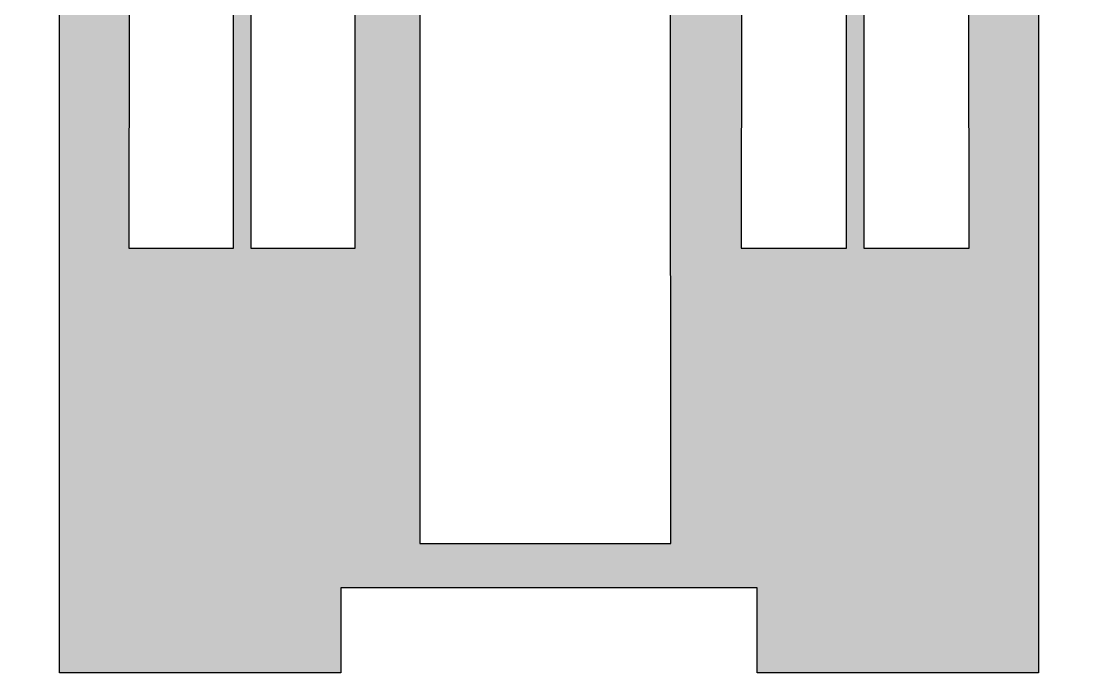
# Model space of a CAD drawing. Extents: x 0 to 46, y 0 to 102.
# Drawn here: x 0 to 46.32, y 0 to 28.59 of the extents above; entities that cross this region are included whole.
import ezdxf

# ---------------------------------------------------------------- set-up
doc = ezdxf.new("R2010")
doc.units = 0
doc.layers.add('LAYER_1', color=7, linetype='CONTINUOUS')

# ---------------------------------------------------------------- blocks, each defined once
blk = doc.blocks.new('*U1')
at = {"layer": 'LAYER_1', "color": 252}
for points in [[(4.731, 0), (4.006, 66.232), (4.731, 66.549)], [(41.578, 29.164), (41.578, 66.574), (41.589, 18.631)], [(14.649, 29.164), (14.649, 40.722), (14.66, 18.631)], [(28.493, 29.164), (28.493, 40.722), (28.506, 5.67)]]:
    blk.add_solid(points, dxfattribs=at)
at = {"layer": 'LAYER_1', "color": 252, "extrusion": (0, 0, -1)}
for points in [[(-4.731, 18.631), (-4.731, 66.549), (-4.742, 29.164)], [(-41.589, 18.631), (-41.578, 66.574), (-41.589, 66.569)], [(-41.589, 0), (-41.589, 66.569), (-42.362, 0)], [(-42.362, 0), (-41.589, 66.569), (-42.362, 66.232)], [(-1.687, 0), (-1.687, 66.232), (-4.006, 0)], [(-4.006, 0), (-1.687, 66.232), (-4.006, 66.232)], [(-4.006, 0), (-4.006, 66.232), (-4.731, 0)], [(-42.362, 0), (-42.362, 66.232), (-44.633, 0)], [(-44.633, 0), (-42.362, 66.232), (-44.633, 66.232)], [(-9.311, 0), (-9.311, 40.722), (-9.48, 0)], [(-9.48, 0), (-9.311, 40.722), (-9.48, 40.722)], [(-9.48, 0), (-9.48, 40.722), (-9.762, 0)], [(-9.762, 0), (-9.48, 40.722), (-9.762, 40.722)], [(-9.762, 0), (-9.762, 40.722), (-10.076, 0)], [(-10.076, 0), (-9.762, 40.722), (-10.076, 40.722)], [(-10.076, 0), (-10.076, 40.722), (-10.08, 0)], [(-10.08, 0), (-10.076, 40.722), (-10.08, 40.722)], [(-14.66, 18.631), (-14.649, 40.722), (-14.66, 40.722)], [(-14.66, 3.737), (-14.66, 40.722), (-15.037, 3.737)], [(-15.037, 3.737), (-14.66, 40.722), (-15.037, 40.722)], [(-15.037, 3.737), (-15.037, 40.722), (-15.521, 3.737)], [(-15.521, 3.737), (-15.037, 40.722), (-15.521, 40.722)], [(-15.521, 3.737), (-15.521, 40.722), (-15.678, 3.737)], [(-15.678, 3.737), (-15.521, 40.722), (-15.678, 40.722)], [(-15.678, 3.737), (-15.678, 40.722), (-15.7, 3.737)], [(-15.7, 3.737), (-15.678, 40.722), (-15.7, 40.722)], [(-15.7, 3.737), (-15.7, 40.722), (-15.887, 3.737)], [(-15.887, 3.737), (-15.7, 40.722), (-15.887, 40.722)], [(-15.887, 3.737), (-15.887, 40.722), (-15.946, 3.737)], [(-15.946, 3.737), (-15.887, 40.722), (-15.946, 40.722)], [(-15.946, 3.737), (-15.946, 40.722), (-15.986, 3.737)], [(-15.986, 3.737), (-15.946, 40.722), (-15.986, 40.722)], [(-15.986, 3.737), (-15.986, 40.722), (-16.118, 3.737)], [(-16.118, 3.737), (-15.986, 40.722), (-16.118, 40.722)], [(-16.118, 3.737), (-16.118, 40.722), (-16.337, 3.737)], [(-16.337, 3.737), (-16.118, 40.722), (-16.337, 40.722)], [(-16.337, 3.737), (-16.337, 40.722), (-16.389, 3.737)], [(-16.389, 3.737), (-16.337, 40.722), (-16.389, 40.722)], [(-16.389, 3.737), (-16.389, 40.722), (-16.432, 3.737)], [(-16.432, 3.737), (-16.389, 40.722), (-16.432, 40.722)], [(-16.432, 3.737), (-16.432, 40.722), (-16.748, 3.737)], [(-16.748, 3.737), (-16.432, 40.722), (-16.748, 40.722)], [(-16.748, 3.737), (-16.748, 40.722), (-16.856, 3.737)], [(-16.856, 3.737), (-16.748, 40.722), (-16.856, 40.722)], [(-16.856, 3.737), (-16.856, 40.722), (-16.901, 3.737)], [(-16.901, 3.737), (-16.856, 40.722), (-16.901, 40.722)], [(-16.901, 3.737), (-16.901, 40.722), (-16.986, 3.737)], [(-16.986, 3.737), (-16.901, 40.722), (-16.986, 40.722)], [(-16.986, 3.737), (-16.986, 40.722), (-17.183, 3.737)], [(-17.183, 3.737), (-16.986, 40.722), (-17.183, 40.722)], [(-17.183, 3.737), (-17.183, 40.722), (-17.256, 3.737)], [(-17.256, 3.737), (-17.183, 40.722), (-17.256, 40.722)], [(-17.256, 3.737), (-17.256, 40.722), (-17.486, 3.737)], [(-17.486, 3.737), (-17.256, 40.722), (-17.486, 40.722)], [(-17.486, 5.67), (-17.486, 40.722), (-17.5, 29.164)], [(-28.506, 5.67), (-28.493, 40.722), (-28.506, 40.722)], [(-28.506, 3.737), (-28.506, 40.722), (-28.637, 3.737)], [(-28.637, 3.737), (-28.506, 40.722), (-28.637, 40.722)], [(-28.637, 3.737), (-28.637, 40.722), (-28.691, 3.737)], [(-28.691, 3.737), (-28.637, 40.722), (-28.691, 40.722)], [(-28.691, 3.737), (-28.691, 40.722), (-29.064, 3.737)], [(-29.064, 3.737), (-28.691, 40.722), (-29.064, 40.722)], [(-29.064, 3.737), (-29.064, 40.722), (-29.137, 3.737)], [(-29.137, 3.737), (-29.064, 40.722), (-29.137, 40.722)], [(-29.137, 3.737), (-29.137, 40.722), (-29.361, 3.737)], [(-29.361, 3.737), (-29.137, 40.722), (-29.361, 40.722)], [(-29.361, 3.737), (-29.361, 40.722), (-29.446, 3.737)], [(-29.446, 3.737), (-29.361, 40.722), (-29.446, 40.722)], [(-29.446, 3.737), (-29.446, 40.722), (-29.464, 3.737)], [(-29.464, 3.737), (-29.446, 40.722), (-29.464, 40.722)], [(-29.464, 3.737), (-29.464, 40.722), (-29.572, 3.737)], [(-29.572, 3.737), (-29.464, 40.722), (-29.572, 40.722)], [(-29.572, 3.737), (-29.572, 40.722), (-29.888, 3.737)], [(-29.888, 3.737), (-29.572, 40.722), (-29.888, 40.722)], [(-29.888, 3.737), (-29.888, 40.722), (-29.931, 3.737)], [(-29.931, 3.737), (-29.888, 40.722), (-29.931, 40.722)], [(-29.931, 3.737), (-29.931, 40.722), (-30.01, 3.737)], [(-30.01, 3.737), (-29.931, 40.722), (-30.01, 40.722)], [(-30.01, 3.737), (-30.01, 40.722), (-30.202, 3.737)], [(-30.202, 3.737), (-30.01, 40.722), (-30.202, 40.722)], [(-30.202, 3.737), (-30.202, 40.722), (-30.334, 3.737)], [(-30.334, 3.737), (-30.202, 40.722), (-30.334, 40.722)], [(-30.334, 3.737), (-30.334, 40.722), (-30.374, 3.737)], [(-30.374, 3.737), (-30.334, 40.722), (-30.374, 40.722)], [(-30.374, 3.737), (-30.374, 40.722), (-30.434, 3.737)], [(-30.434, 3.737), (-30.374, 40.722), (-30.434, 40.722)], [(-30.434, 3.737), (-30.434, 40.722), (-30.62, 3.737)], [(-30.62, 3.737), (-30.434, 40.722), (-30.62, 40.722)], [(-30.62, 3.737), (-30.62, 40.722), (-30.669, 3.737)], [(-30.669, 3.737), (-30.62, 40.722), (-30.669, 40.722)], [(-30.669, 3.737), (-30.669, 40.722), (-30.799, 3.737)], [(-30.799, 3.737), (-30.669, 40.722), (-30.799, 40.722)], [(-30.799, 3.737), (-30.799, 40.722), (-31.283, 3.737)], [(-31.283, 3.737), (-30.799, 40.722), (-31.283, 40.722)], [(-31.283, 3.737), (-31.283, 40.722), (-31.595, 3.737)], [(-31.595, 3.737), (-31.283, 40.722), (-31.595, 40.722)], [(-31.595, 18.631), (-31.595, 40.722), (-31.606, 29.164)], [(-36.206, 0), (-36.206, 40.722), (-36.244, 0)], [(-36.244, 0), (-36.206, 40.722), (-36.244, 40.722)], [(-36.244, 0), (-36.244, 40.722), (-36.558, 0)], [(-36.558, 0), (-36.244, 40.722), (-36.558, 40.722)], [(-36.558, 0), (-36.558, 40.722), (-36.84, 0)], [(-36.84, 0), (-36.558, 40.722), (-36.84, 40.722)], [(-36.84, 0), (-36.84, 40.722), (-36.978, 0)], [(-36.978, 0), (-36.84, 40.722), (-36.978, 40.722)], [(-4.731, 0), (-4.731, 18.631), (-4.742, 0)], [(-4.742, 0), (-4.731, 18.631), (-4.742, 18.631)], [(-4.742, 0), (-4.742, 18.631), (-4.863, 0)], [(-4.863, 0), (-4.742, 18.631), (-4.863, 18.631)], [(-4.863, 0), (-4.863, 18.631), (-5.12, 0)], [(-5.12, 0), (-4.863, 18.631), (-5.12, 18.631)], [(-5.12, 0), (-5.12, 18.631), (-5.392, 0)], [(-5.392, 0), (-5.12, 18.631), (-5.392, 18.631)], [(-5.392, 0), (-5.392, 18.631), (-5.561, 0)], [(-5.561, 0), (-5.392, 18.631), (-5.561, 18.631)], [(-5.561, 0), (-5.561, 18.631), (-5.797, 0)], [(-5.797, 0), (-5.561, 18.631), (-5.797, 18.631)], [(-5.797, 0), (-5.797, 18.631), (-6.088, 0)], [(-6.088, 0), (-5.797, 18.631), (-6.088, 18.631)], [(-6.088, 0), (-6.088, 18.631), (-6.438, 0)], [(-6.438, 0), (-6.088, 18.631), (-6.438, 18.631)], [(-6.438, 0), (-6.438, 18.631), (-6.853, 0)], [(-6.853, 0), (-6.438, 18.631), (-6.853, 18.631)], [(-6.853, 0), (-6.853, 18.631), (-7.337, 0)], [(-7.337, 0), (-6.853, 18.631), (-7.337, 18.631)], [(-7.337, 0), (-7.337, 18.631), (-7.708, 0)], [(-7.708, 0), (-7.337, 18.631), (-7.708, 18.631)], [(-7.708, 0), (-7.708, 18.631), (-7.897, 0)], [(-7.897, 0), (-7.708, 18.631), (-7.897, 18.631)], [(-7.897, 0), (-7.897, 18.631), (-8.536, 0)], [(-8.536, 0), (-7.897, 18.631), (-8.536, 18.631)], [(-8.536, 0), (-8.536, 18.631), (-8.632, 0)], [(-8.632, 0), (-8.536, 18.631), (-8.632, 18.631)], [(-8.632, 0), (-8.632, 18.631), (-8.72, 0)], [(-8.72, 0), (-8.632, 18.631), (-8.72, 18.631)], [(-8.72, 0), (-8.72, 18.631), (-8.775, 0)], [(-8.775, 0), (-8.72, 18.631), (-8.775, 18.631)], [(-8.775, 0), (-8.775, 18.631), (-8.85, 0)], [(-8.85, 0), (-8.775, 18.631), (-8.85, 18.631)], [(-8.85, 0), (-8.85, 18.631), (-9.022, 0)], [(-9.022, 0), (-8.85, 18.631), (-9.022, 18.631)], [(-9.022, 0), (-9.022, 18.631), (-9.232, 0)], [(-9.232, 0), (-9.022, 18.631), (-9.232, 18.631)], [(-9.232, 0), (-9.232, 18.631), (-9.259, 0)], [(-9.259, 0), (-9.232, 18.631), (-9.259, 18.631)], [(-9.259, 0), (-9.259, 18.631), (-9.311, 0)], [(-9.311, 0), (-9.259, 18.631), (-9.311, 18.631)], [(-10.08, 0), (-10.08, 18.631), (-10.131, 0)], [(-10.131, 0), (-10.08, 18.631), (-10.131, 18.631)], [(-10.131, 0), (-10.131, 18.631), (-10.421, 0)], [(-10.421, 0), (-10.131, 18.631), (-10.421, 18.631)], [(-10.421, 0), (-10.421, 18.631), (-10.795, 0)], [(-10.795, 0), (-10.421, 18.631), (-10.795, 18.631)], [(-10.795, 0), (-10.795, 18.631), (-10.855, 0)], [(-10.855, 0), (-10.795, 18.631), (-10.855, 18.631)], [(-10.855, 0), (-10.855, 18.631), (-10.93, 0)], [(-10.93, 0), (-10.855, 18.631), (-10.93, 18.631)], [(-10.93, 0), (-10.93, 18.631), (-11.195, 0)], [(-11.195, 0), (-10.93, 18.631), (-11.195, 18.631)], [(-11.195, 0), (-11.195, 18.631), (-11.494, 0)], [(-11.494, 0), (-11.195, 18.631), (-11.494, 18.631)], [(-11.494, 0), (-11.494, 18.631), (-11.618, 0)], [(-11.618, 0), (-11.494, 18.631), (-11.618, 18.631)], [(-11.618, 0), (-11.618, 18.631), (-12.008, 0)], [(-12.008, 0), (-11.618, 18.631), (-12.008, 18.631)], [(-12.008, 0), (-12.008, 18.631), (-12.053, 0)], [(-12.053, 0), (-12.008, 18.631), (-12.053, 18.631)], [(-12.053, 0), (-12.053, 18.631), (-12.064, 0)], [(-12.064, 0), (-12.053, 18.631), (-12.064, 18.631)], [(-12.064, 0), (-12.064, 18.631), (-12.53, 0)], [(-12.53, 0), (-12.064, 18.631), (-12.53, 18.631)], [(-12.53, 0), (-12.53, 18.631), (-12.538, 0)], [(-12.538, 0), (-12.53, 18.631), (-12.538, 18.631)], [(-12.538, 0), (-12.538, 18.631), (-12.538, 0)], [(-12.538, 0), (-12.538, 18.631), (-12.538, 18.631)], [(-12.538, 0), (-12.538, 18.631), (-12.953, 0)], [(-12.953, 0), (-12.538, 18.631), (-12.953, 18.631)], [(-12.953, 0), (-12.953, 18.631), (-13.013, 0)], [(-13.013, 0), (-12.953, 18.631), (-13.013, 18.631)], [(-13.013, 0), (-13.013, 18.631), (-13.071, 0)], [(-13.071, 0), (-13.013, 18.631), (-13.071, 18.631)], [(-13.071, 0), (-13.071, 18.631), (-13.25, 0)], [(-13.25, 0), (-13.071, 18.631), (-13.25, 18.631)], [(-13.25, 0), (-13.25, 18.631), (-13.288, 0)], [(-13.288, 0), (-13.25, 18.631), (-13.288, 18.631)], [(-13.288, 0), (-13.288, 18.631), (-13.303, 0)], [(-13.303, 0), (-13.288, 18.631), (-13.303, 18.631)], [(-13.303, 0), (-13.303, 18.631), (-13.513, 0)], [(-13.513, 0), (-13.303, 18.631), (-13.513, 18.631)], [(-13.513, 0), (-13.513, 18.631), (-13.593, 0)], [(-13.593, 0), (-13.513, 18.631), (-13.593, 18.631)], [(-13.593, 0), (-13.593, 18.631), (-13.829, 0)], [(-13.829, 0), (-13.593, 18.631), (-13.829, 18.631)], [(-13.829, 0), (-13.829, 18.631), (-13.998, 0)], [(-13.998, 0), (-13.829, 18.631), (-13.998, 18.631)], [(-13.998, 0), (-13.998, 18.631), (-14.025, 0)], [(-14.025, 0), (-13.998, 18.631), (-14.025, 18.631)], [(-14.025, 3.737), (-14.025, 18.631), (-14.271, 3.737)], [(-14.271, 3.737), (-14.025, 18.631), (-14.271, 18.631)], [(-14.271, 3.737), (-14.271, 18.631), (-14.528, 3.737)], [(-14.528, 3.737), (-14.271, 18.631), (-14.528, 18.631)], [(-14.528, 3.737), (-14.528, 18.631), (-14.538, 3.737)], [(-14.538, 3.737), (-14.528, 18.631), (-14.538, 18.631)], [(-14.538, 3.737), (-14.538, 18.631), (-14.649, 3.737)], [(-14.649, 3.737), (-14.538, 18.631), (-14.649, 18.631)], [(-14.649, 3.737), (-14.649, 18.631), (-14.66, 3.737)], [(-14.66, 3.737), (-14.649, 18.631), (-14.66, 18.631)], [(-31.595, 3.737), (-31.595, 18.631), (-31.606, 3.737)], [(-31.606, 3.737), (-31.595, 18.631), (-31.606, 18.631)], [(-31.606, 3.737), (-31.606, 18.631), (-31.728, 3.737)], [(-31.728, 3.737), (-31.606, 18.631), (-31.728, 18.631)], [(-31.728, 3.737), (-31.728, 18.631), (-31.782, 3.737)], [(-31.782, 3.737), (-31.728, 18.631), (-31.782, 18.631)], [(-31.782, 3.737), (-31.782, 18.631), (-31.986, 3.737)], [(-31.986, 3.737), (-31.782, 18.631), (-31.986, 18.631)], [(-31.986, 3.737), (-31.986, 18.631), (-32.261, 3.737)], [(-32.261, 3.737), (-31.986, 18.631), (-32.261, 18.631)], [(-32.261, 3.737), (-32.261, 18.631), (-32.294, 3.737)], [(-32.294, 3.737), (-32.261, 18.631), (-32.294, 18.631)], [(-32.294, 0), (-32.294, 18.631), (-32.431, 0)], [(-32.431, 0), (-32.294, 18.631), (-32.431, 18.631)], [(-32.431, 0), (-32.431, 18.631), (-32.668, 0)], [(-32.668, 0), (-32.431, 18.631), (-32.668, 18.631)], [(-32.668, 0), (-32.668, 18.631), (-32.807, 0)], [(-32.807, 0), (-32.668, 18.631), (-32.807, 18.631)], [(-32.807, 0), (-32.807, 18.631), (-32.96, 0)], [(-32.96, 0), (-32.807, 18.631), (-32.96, 18.631)], [(-32.96, 0), (-32.96, 18.631), (-33.065, 0)], [(-33.065, 0), (-32.96, 18.631), (-33.065, 18.631)], [(-33.065, 0), (-33.065, 18.631), (-33.115, 0)], [(-33.115, 0), (-33.065, 18.631), (-33.115, 18.631)], [(-33.115, 0), (-33.115, 18.631), (-33.294, 0)], [(-33.294, 0), (-33.115, 18.631), (-33.294, 18.631)], [(-33.294, 0), (-33.294, 18.631), (-33.306, 0)], [(-33.306, 0), (-33.294, 18.631), (-33.306, 18.631)], [(-33.306, 0), (-33.306, 18.631), (-33.313, 0)], [(-33.313, 0), (-33.306, 18.631), (-33.313, 18.631)], [(-33.313, 0), (-33.313, 18.631), (-33.73, 0)], [(-33.73, 0), (-33.313, 18.631), (-33.73, 18.631)], [(-33.73, 0), (-33.73, 18.631), (-33.79, 0)], [(-33.79, 0), (-33.73, 18.631), (-33.79, 18.631)], [(-33.79, 0), (-33.79, 18.631), (-33.826, 0)], [(-33.826, 0), (-33.79, 18.631), (-33.826, 18.631)], [(-33.826, 0), (-33.826, 18.631), (-34.218, 0)], [(-34.218, 0), (-33.826, 18.631), (-34.218, 18.631)], [(-34.218, 0), (-34.218, 18.631), (-34.255, 0)], [(-34.255, 0), (-34.218, 18.631), (-34.255, 18.631)], [(-34.255, 0), (-34.255, 18.631), (-34.357, 0)], [(-34.357, 0), (-34.255, 18.631), (-34.357, 18.631)], [(-34.357, 0), (-34.357, 18.631), (-34.701, 0)], [(-34.701, 0), (-34.357, 18.631), (-34.701, 18.631)], [(-34.701, 0), (-34.701, 18.631), (-34.781, 0)], [(-34.781, 0), (-34.701, 18.631), (-34.781, 18.631)], [(-34.781, 0), (-34.781, 18.631), (-35.125, 0)], [(-35.125, 0), (-34.781, 18.631), (-35.125, 18.631)], [(-35.125, 0), (-35.125, 18.631), (-35.425, 0)], [(-35.425, 0), (-35.125, 18.631), (-35.425, 18.631)], [(-35.425, 0), (-35.425, 18.631), (-35.434, 0)], [(-35.434, 0), (-35.425, 18.631), (-35.434, 18.631)], [(-35.434, 0), (-35.434, 18.631), (-35.525, 0)], [(-35.525, 0), (-35.434, 18.631), (-35.525, 18.631)], [(-35.525, 0), (-35.525, 18.631), (-35.898, 0)], [(-35.898, 0), (-35.525, 18.631), (-35.898, 18.631)], [(-35.898, 0), (-35.898, 18.631), (-36.153, 0)], [(-36.153, 0), (-35.898, 18.631), (-36.153, 18.631)], [(-36.153, 0), (-36.153, 18.631), (-36.206, 0)], [(-36.206, 0), (-36.153, 18.631), (-36.206, 18.631)], [(-36.978, 0), (-36.978, 18.631), (-37.031, 0)], [(-37.031, 0), (-36.978, 18.631), (-37.031, 18.631)], [(-37.031, 0), (-37.031, 18.631), (-37.088, 0)], [(-37.088, 0), (-37.031, 18.631), (-37.088, 18.631)], [(-37.088, 0), (-37.088, 18.631), (-37.298, 0)], [(-37.298, 0), (-37.088, 18.631), (-37.298, 18.631)], [(-37.298, 0), (-37.298, 18.631), (-37.47, 0)], [(-37.47, 0), (-37.298, 18.631), (-37.47, 18.631)], [(-37.47, 0), (-37.47, 18.631), (-37.545, 0)], [(-37.545, 0), (-37.47, 18.631), (-37.545, 18.631)], [(-37.545, 0), (-37.545, 18.631), (-37.601, 0)], [(-37.601, 0), (-37.545, 18.631), (-37.601, 18.631)], [(-37.601, 0), (-37.601, 18.631), (-37.688, 0)], [(-37.688, 0), (-37.601, 18.631), (-37.688, 18.631)], [(-37.688, 0), (-37.688, 18.631), (-37.759, 0)], [(-37.759, 0), (-37.688, 18.631), (-37.759, 18.631)], [(-37.759, 0), (-37.759, 18.631), (-38.403, 0)], [(-38.403, 0), (-37.759, 18.631), (-38.403, 18.631)], [(-38.403, 0), (-38.403, 18.631), (-38.659, 0)], [(-38.659, 0), (-38.403, 18.631), (-38.659, 18.631)], [(-38.659, 0), (-38.659, 18.631), (-38.966, 0)], [(-38.966, 0), (-38.659, 18.631), (-38.966, 18.631)], [(-38.966, 0), (-38.966, 18.631), (-39.454, 0)], [(-39.454, 0), (-38.966, 18.631), (-39.454, 18.631)], [(-39.454, 0), (-39.454, 18.631), (-39.871, 0)], [(-39.871, 0), (-39.454, 18.631), (-39.871, 18.631)], [(-39.871, 0), (-39.871, 18.631), (-40.224, 0)], [(-40.224, 0), (-39.871, 18.631), (-40.224, 18.631)], [(-40.224, 0), (-40.224, 18.631), (-40.516, 0)], [(-40.516, 0), (-40.224, 18.631), (-40.516, 18.631)], [(-40.516, 0), (-40.516, 18.631), (-40.753, 0)], [(-40.753, 0), (-40.516, 18.631), (-40.753, 18.631)], [(-40.753, 0), (-40.753, 18.631), (-40.923, 0)], [(-40.923, 0), (-40.753, 18.631), (-40.923, 18.631)], [(-40.923, 0), (-40.923, 18.631), (-41.198, 0)], [(-41.198, 0), (-40.923, 18.631), (-41.198, 18.631)], [(-41.198, 0), (-41.198, 18.631), (-41.456, 0)], [(-41.456, 0), (-41.198, 18.631), (-41.456, 18.631)], [(-41.456, 0), (-41.456, 18.631), (-41.578, 0)], [(-41.578, 0), (-41.456, 18.631), (-41.578, 18.631)], [(-41.578, 0), (-41.578, 18.631), (-41.589, 0)], [(-41.589, 0), (-41.578, 18.631), (-41.589, 18.631)], [(-17.486, 3.737), (-17.486, 5.67), (-17.5, 3.737)], [(-17.5, 3.737), (-17.486, 5.67), (-17.5, 5.67)], [(-17.5, 3.737), (-17.5, 5.67), (-17.629, 3.737)], [(-17.629, 3.737), (-17.5, 5.67), (-17.629, 5.67)], [(-17.629, 3.737), (-17.629, 5.67), (-17.645, 3.737)], [(-17.645, 3.737), (-17.629, 5.67), (-17.645, 5.67)], [(-17.645, 3.737), (-17.645, 5.67), (-17.683, 3.737)], [(-17.683, 3.737), (-17.645, 5.67), (-17.683, 5.67)], [(-17.683, 3.737), (-17.683, 5.67), (-17.954, 3.737)], [(-17.954, 3.737), (-17.683, 5.67), (-17.954, 5.67)], [(-17.954, 3.737), (-17.954, 5.67), (-17.975, 3.737)], [(-17.975, 3.737), (-17.954, 5.67), (-17.975, 5.67)], [(-17.975, 3.737), (-17.975, 5.67), (-18.235, 3.737)], [(-18.235, 3.737), (-17.975, 5.67), (-18.235, 5.67)], [(-18.235, 3.737), (-18.235, 5.67), (-18.289, 3.737)], [(-18.289, 3.737), (-18.235, 5.67), (-18.289, 5.67)], [(-18.289, 3.737), (-18.289, 5.67), (-18.486, 3.737)], [(-18.486, 3.737), (-18.289, 5.67), (-18.486, 5.67)], [(-18.486, 3.737), (-18.486, 5.67), (-18.571, 3.737)], [(-18.571, 3.737), (-18.486, 5.67), (-18.571, 5.67)], [(-18.571, 3.737), (-18.571, 5.67), (-18.819, 3.737)], [(-18.819, 3.737), (-18.571, 5.67), (-18.819, 5.67)], [(-18.819, 3.737), (-18.819, 5.67), (-18.828, 3.737)], [(-18.828, 3.737), (-18.819, 5.67), (-18.828, 5.67)], [(-18.828, 3.737), (-18.828, 5.67), (-19.029, 3.737)], [(-19.029, 3.737), (-18.828, 5.67), (-19.029, 5.67)], [(-19.029, 3.737), (-19.029, 5.67), (-19.118, 3.737)], [(-19.118, 3.737), (-19.029, 5.67), (-19.118, 5.67)], [(-19.118, 3.737), (-19.118, 5.67), (-19.201, 3.737)], [(-19.201, 3.737), (-19.118, 5.67), (-19.201, 5.67)], [(-19.201, 3.737), (-19.201, 5.67), (-19.224, 3.737)], [(-19.224, 3.737), (-19.201, 5.67), (-19.224, 5.67)], [(-19.224, 3.737), (-19.224, 5.67), (-19.276, 3.737)], [(-19.276, 3.737), (-19.224, 5.67), (-19.276, 5.67)], [(-19.276, 3.737), (-19.276, 5.67), (-19.331, 3.737)], [(-19.331, 3.737), (-19.276, 5.67), (-19.331, 5.67)], [(-19.331, 3.737), (-19.331, 5.67), (-19.419, 3.737)], [(-19.419, 3.737), (-19.331, 5.67), (-19.419, 5.67)], [(-19.419, 3.737), (-19.419, 5.67), (-19.42, 3.737)], [(-19.42, 3.737), (-19.419, 5.67), (-19.42, 5.67)], [(-19.42, 3.737), (-19.42, 5.67), (-19.54, 3.737)], [(-19.54, 3.737), (-19.42, 5.67), (-19.54, 5.67)], [(-19.54, 3.737), (-19.54, 5.67), (-19.551, 3.737)], [(-19.551, 3.737), (-19.54, 5.67), (-19.551, 5.67)], [(-19.551, 3.737), (-19.551, 5.67), (-19.695, 3.737)], [(-19.695, 3.737), (-19.551, 5.67), (-19.695, 5.67)], [(-19.695, 3.737), (-19.695, 5.67), (-19.703, 3.737)], [(-19.703, 3.737), (-19.695, 5.67), (-19.703, 5.67)], [(-19.703, 3.737), (-19.703, 5.67), (-19.787, 3.737)], [(-19.787, 3.737), (-19.703, 5.67), (-19.787, 5.67)], [(-19.787, 3.737), (-19.787, 5.67), (-19.966, 3.737)], [(-19.966, 3.737), (-19.787, 5.67), (-19.966, 5.67)], [(-19.966, 3.737), (-19.966, 5.67), (-19.973, 3.737)], [(-19.973, 3.737), (-19.966, 5.67), (-19.973, 5.67)], [(-19.973, 3.737), (-19.973, 5.67), (-20.039, 3.737)], [(-20.039, 3.737), (-19.973, 5.67), (-20.039, 5.67)], [(-20.039, 3.737), (-20.039, 5.67), (-20.157, 3.737)], [(-20.157, 3.737), (-20.039, 5.67), (-20.157, 5.67)], [(-20.157, 3.737), (-20.157, 5.67), (-20.275, 3.737)], [(-20.275, 3.737), (-20.157, 5.67), (-20.275, 5.67)], [(-20.275, 3.737), (-20.275, 5.67), (-20.397, 3.737)], [(-20.397, 3.737), (-20.275, 5.67), (-20.397, 5.67)], [(-20.397, 3.737), (-20.397, 5.67), (-20.439, 3.737)], [(-20.439, 3.737), (-20.397, 5.67), (-20.439, 5.67)], [(-20.439, 3.737), (-20.439, 5.67), (-20.472, 3.737)], [(-20.472, 3.737), (-20.439, 5.67), (-20.472, 5.67)], [(-20.472, 3.737), (-20.472, 5.67), (-20.622, 3.737)], [(-20.622, 3.737), (-20.472, 5.67), (-20.622, 5.67)], [(-20.622, 3.737), (-20.622, 5.67), (-20.642, 3.737)], [(-20.642, 3.737), (-20.622, 5.67), (-20.642, 5.67)], [(-20.642, 3.737), (-20.642, 5.67), (-20.886, 3.737)], [(-20.886, 3.737), (-20.642, 5.67), (-20.886, 5.67)], [(-20.886, 3.737), (-20.886, 5.67), (-20.908, 3.737)], [(-20.908, 3.737), (-20.886, 5.67), (-20.908, 5.67)], [(-20.908, 3.737), (-20.908, 5.67), (-21.176, 3.737)], [(-21.176, 3.737), (-20.908, 5.67), (-21.176, 5.67)], [(-21.176, 3.737), (-21.176, 5.67), (-21.267, 3.737)], [(-21.267, 3.737), (-21.176, 5.67), (-21.267, 5.67)], [(-21.267, 3.737), (-21.267, 5.67), (-21.295, 3.737)], [(-21.295, 3.737), (-21.267, 5.67), (-21.295, 5.67)], [(-21.295, 3.737), (-21.295, 5.67), (-21.514, 3.737)], [(-21.514, 3.737), (-21.295, 5.67), (-21.514, 5.67)], [(-21.514, 3.737), (-21.514, 5.67), (-21.538, 3.737)], [(-21.538, 3.737), (-21.514, 5.67), (-21.538, 5.67)], [(-21.538, 3.737), (-21.538, 5.67), (-21.641, 3.737)], [(-21.641, 3.737), (-21.538, 5.67), (-21.641, 5.67)], [(-21.641, 3.737), (-21.641, 5.67), (-21.71, 3.737)], [(-21.71, 3.737), (-21.641, 5.67), (-21.71, 5.67)], [(-21.71, 3.737), (-21.71, 5.67), (-21.769, 3.737)], [(-21.769, 3.737), (-21.71, 5.67), (-21.769, 5.67)], [(-21.769, 3.737), (-21.769, 5.67), (-21.905, 3.737)], [(-21.905, 3.737), (-21.769, 5.67), (-21.905, 5.67)], [(-21.905, 3.737), (-21.905, 5.67), (-22.064, 3.737)], [(-22.064, 3.737), (-21.905, 5.67), (-22.064, 5.67)], [(-22.064, 3.737), (-22.064, 5.67), (-22.351, 3.737)], [(-22.351, 3.737), (-22.064, 5.67), (-22.351, 5.67)], [(-22.351, 3.737), (-22.351, 5.67), (-22.856, 3.737)], [(-22.856, 3.737), (-22.351, 5.67), (-22.856, 5.67)], [(-22.856, 3.737), (-22.856, 5.67), (-22.892, 3.737)], [(-22.892, 3.737), (-22.856, 5.67), (-22.892, 5.67)], [(-22.892, 3.737), (-22.892, 5.67), (-22.935, 3.737)], [(-22.935, 3.737), (-22.892, 5.67), (-22.935, 5.67)], [(-22.935, 3.737), (-22.935, 5.67), (-22.997, 3.737)], [(-22.997, 3.737), (-22.935, 5.67), (-22.997, 5.67)], [(-22.997, 3.737), (-22.997, 5.67), (-23.059, 3.737)], [(-23.059, 3.737), (-22.997, 5.67), (-23.059, 5.67)], [(-23.059, 3.737), (-23.059, 5.67), (-23.16, 3.737)], [(-23.16, 3.737), (-23.059, 5.67), (-23.16, 5.67)], [(-23.16, 3.737), (-23.16, 5.67), (-23.428, 3.737)], [(-23.428, 3.737), (-23.16, 5.67), (-23.428, 5.67)], [(-23.428, 3.737), (-23.428, 5.67), (-23.464, 3.737)], [(-23.464, 3.737), (-23.428, 5.67), (-23.464, 5.67)], [(-23.464, 3.737), (-23.464, 5.67), (-23.929, 3.737)], [(-23.929, 3.737), (-23.464, 5.67), (-23.929, 5.67)], [(-23.929, 3.737), (-23.929, 5.67), (-23.969, 3.737)], [(-23.969, 3.737), (-23.929, 5.67), (-23.969, 5.67)], [(-23.969, 3.737), (-23.969, 5.67), (-24.415, 3.737)], [(-24.415, 3.737), (-23.969, 5.67), (-24.415, 5.67)], [(-24.415, 3.737), (-24.415, 5.67), (-24.55, 3.737)], [(-24.55, 3.737), (-24.415, 5.67), (-24.55, 5.67)], [(-24.55, 3.737), (-24.55, 5.67), (-24.61, 3.737)], [(-24.61, 3.737), (-24.55, 5.67), (-24.61, 5.67)], [(-24.61, 3.737), (-24.61, 5.67), (-24.679, 3.737)], [(-24.679, 3.737), (-24.61, 5.67), (-24.679, 5.67)], [(-24.679, 3.737), (-24.679, 5.67), (-24.698, 3.737)], [(-24.698, 3.737), (-24.679, 5.67), (-24.698, 5.67)], [(-24.698, 3.737), (-24.698, 5.67), (-24.781, 3.737)], [(-24.781, 3.737), (-24.698, 5.67), (-24.781, 5.67)], [(-24.781, 3.737), (-24.781, 5.67), (-24.806, 3.737)], [(-24.806, 3.737), (-24.781, 5.67), (-24.806, 5.67)], [(-24.806, 3.737), (-24.806, 5.67), (-25.053, 3.737)], [(-25.053, 3.737), (-24.806, 5.67), (-25.053, 5.67)], [(-25.053, 3.737), (-25.053, 5.67), (-25.144, 3.737)], [(-25.144, 3.737), (-25.053, 5.67), (-25.144, 5.67)], [(-25.144, 3.737), (-25.144, 5.67), (-25.371, 3.737)], [(-25.371, 3.737), (-25.144, 5.67), (-25.371, 5.67)], [(-25.371, 3.737), (-25.371, 5.67), (-25.412, 3.737)], [(-25.412, 3.737), (-25.371, 5.67), (-25.412, 5.67)], [(-25.412, 3.737), (-25.412, 5.67), (-25.434, 3.737)], [(-25.434, 3.737), (-25.412, 5.67), (-25.434, 5.67)], [(-25.434, 3.737), (-25.434, 5.67), (-25.678, 3.737)], [(-25.678, 3.737), (-25.434, 5.67), (-25.678, 5.67)], [(-25.678, 3.737), (-25.678, 5.67), (-25.847, 3.737)], [(-25.847, 3.737), (-25.678, 5.67), (-25.847, 5.67)], [(-25.847, 3.737), (-25.847, 5.67), (-25.881, 3.737)], [(-25.881, 3.737), (-25.847, 5.67), (-25.881, 5.67)], [(-25.881, 3.737), (-25.881, 5.67), (-25.923, 3.737)], [(-25.923, 3.737), (-25.881, 5.67), (-25.923, 5.67)], [(-25.923, 3.737), (-25.923, 5.67), (-25.954, 3.737)], [(-25.954, 3.737), (-25.923, 5.67), (-25.954, 5.67)], [(-25.954, 3.737), (-25.954, 5.67), (-26.045, 3.737)], [(-26.045, 3.737), (-25.954, 5.67), (-26.045, 5.67)], [(-26.045, 3.737), (-26.045, 5.67), (-26.164, 3.737)], [(-26.164, 3.737), (-26.045, 5.67), (-26.164, 5.67)], [(-26.164, 3.737), (-26.164, 5.67), (-26.347, 3.737)], [(-26.347, 3.737), (-26.164, 5.67), (-26.347, 5.67)], [(-26.347, 3.737), (-26.347, 5.67), (-26.354, 3.737)], [(-26.354, 3.737), (-26.347, 5.67), (-26.354, 5.67)], [(-26.354, 3.737), (-26.354, 5.67), (-26.454, 3.737)], [(-26.454, 3.737), (-26.354, 5.67), (-26.454, 5.67)], [(-26.454, 3.737), (-26.454, 5.67), (-26.533, 3.737)], [(-26.533, 3.737), (-26.454, 5.67), (-26.533, 5.67)], [(-26.533, 3.737), (-26.533, 5.67), (-26.617, 3.737)], [(-26.617, 3.737), (-26.533, 5.67), (-26.617, 5.67)], [(-26.617, 3.737), (-26.617, 5.67), (-26.625, 3.737)], [(-26.625, 3.737), (-26.617, 5.67), (-26.625, 5.67)], [(-26.625, 3.737), (-26.625, 5.67), (-26.77, 3.737)], [(-26.77, 3.737), (-26.625, 5.67), (-26.77, 5.67)], [(-26.77, 3.737), (-26.77, 5.67), (-26.875, 3.737)], [(-26.875, 3.737), (-26.77, 5.67), (-26.875, 5.67)], [(-26.875, 3.737), (-26.875, 5.67), (-26.899, 3.737)], [(-26.899, 3.737), (-26.875, 5.67), (-26.899, 5.67)], [(-26.899, 3.737), (-26.899, 5.67), (-26.901, 3.737)], [(-26.901, 3.737), (-26.899, 5.67), (-26.901, 5.67)], [(-26.901, 3.737), (-26.901, 5.67), (-26.989, 3.737)], [(-26.989, 3.737), (-26.901, 5.67), (-26.989, 5.67)], [(-26.989, 3.737), (-26.989, 5.67), (-27.044, 3.737)], [(-27.044, 3.737), (-26.989, 5.67), (-27.044, 5.67)], [(-27.044, 3.737), (-27.044, 5.67), (-27.096, 3.737)], [(-27.096, 3.737), (-27.044, 5.67), (-27.096, 5.67)], [(-27.096, 3.737), (-27.096, 5.67), (-27.119, 3.737)], [(-27.119, 3.737), (-27.096, 5.67), (-27.119, 5.67)], [(-27.119, 3.737), (-27.119, 5.67), (-27.291, 3.737)], [(-27.291, 3.737), (-27.119, 5.67), (-27.291, 5.67)], [(-27.291, 3.737), (-27.291, 5.67), (-27.492, 3.737)], [(-27.492, 3.737), (-27.291, 5.67), (-27.492, 5.67)], [(-27.492, 3.737), (-27.492, 5.67), (-27.501, 3.737)], [(-27.501, 3.737), (-27.492, 5.67), (-27.501, 5.67)], [(-27.501, 3.737), (-27.501, 5.67), (-27.507, 3.737)], [(-27.507, 3.737), (-27.501, 5.67), (-27.507, 5.67)], [(-27.507, 3.737), (-27.507, 5.67), (-27.749, 3.737)], [(-27.749, 3.737), (-27.507, 5.67), (-27.749, 5.67)], [(-27.749, 3.737), (-27.749, 5.67), (-28.031, 3.737)], [(-28.031, 3.737), (-27.749, 5.67), (-28.031, 5.67)], [(-28.031, 3.737), (-28.031, 5.67), (-28.039, 3.737)], [(-28.039, 3.737), (-28.031, 5.67), (-28.039, 5.67)], [(-28.039, 3.737), (-28.039, 5.67), (-28.085, 3.737)], [(-28.085, 3.737), (-28.039, 5.67), (-28.085, 5.67)], [(-28.085, 3.737), (-28.085, 5.67), (-28.346, 3.737)], [(-28.346, 3.737), (-28.085, 5.67), (-28.346, 5.67)], [(-28.346, 3.737), (-28.346, 5.67), (-28.348, 3.737)], [(-28.348, 3.737), (-28.346, 5.67), (-28.348, 5.67)], [(-28.348, 3.737), (-28.348, 5.67), (-28.493, 3.737)], [(-28.493, 3.737), (-28.348, 5.67), (-28.493, 5.67)], [(-28.493, 3.737), (-28.493, 5.67), (-28.506, 3.737)], [(-28.506, 3.737), (-28.493, 5.67), (-28.506, 5.67)]]:
    blk.add_solid(points, dxfattribs=at)

msp = doc.modelspace()

# ---------------------------------------------------------------- linework, layer by layer
at = {"layer": 'LAYER_1'}
for points, knots in [([(46.32, 66.232), (46.32, 66.232), (42.362, 66.232), (42.362, 66.232), (39.861, 66.747), (37.296, 68.428), (35.434, 71.043), (32.69, 74.9), (32.353, 79.545), (34.357, 82.386), (34.357, 82.386), (32.142, 83.911), (30.669, 86.764), (29.329, 89.361), (28.93, 92.38), (29.446, 94.712), (29.446, 94.712), (30.62, 94.712), (30.62, 94.712), (30.62, 94.712), (30.62, 96.332), (30.62, 96.332), (30.62, 96.332), (30.01, 96.332), (30.01, 96.332), (30.01, 96.332), (27.096, 96.332), (27.096, 96.332), (27.062, 99.249), (25.314, 101.6), (23.16, 101.6), (21.006, 101.6), (19.259, 99.249), (19.224, 96.332), (19.224, 96.332), (16.337, 96.332), (16.337, 96.332), (16.337, 96.332), (15.7, 96.332), (15.7, 96.332), (15.7, 96.332), (15.7, 94.712), (15.7, 94.712), (15.7, 94.712), (16.901, 94.712), (16.901, 94.712), (17.417, 92.38), (17.019, 89.361), (15.678, 86.764), (14.198, 83.897), (12.008, 82.386), (12.008, 82.386), (14.012, 79.545), (13.674, 74.9), (10.93, 71.043), (9.07, 68.429), (6.506, 66.748), (4.006, 66.232), (4.006, 66.232), (0, 66.232), (0, 66.232), (0, 66.232), (0, 63.9), (0, 63.9), (0, 63.9), (1.687, 63.9), (1.687, 63.9), (1.687, 63.9), (1.687, 0), (1.687, 0), (1.687, 0), (14.025, 0), (14.025, 0), (14.025, 0), (14.025, 3.737), (14.025, 3.737), (14.025, 3.737), (32.294, 3.737), (32.294, 3.737), (32.294, 3.737), (32.294, 0), (32.294, 0), (32.294, 0), (44.633, 0), (44.633, 0), (44.633, 0), (44.633, 63.9), (44.633, 63.9), (44.633, 63.9), (46.32, 63.9), (46.32, 63.9), (46.32, 63.9), (46.32, 66.232), (46.32, 66.232)], [0, 0, 0, 0, 1, 1, 1, 2, 2, 2, 3, 3, 3, 4, 4, 4, 5, 5, 5, 6, 6, 6, 7, 7, 7, 8, 8, 8, 9, 9, 9, 10, 10, 10, 11, 11, 11, 12, 12, 12, 13, 13, 13, 14, 14, 14, 15, 15, 15, 16, 16, 16, 17, 17, 17, 18, 18, 18, 19, 19, 19, 20, 20, 20, 21, 21, 21, 22, 22, 22, 23, 23, 23, 24, 24, 24, 25, 25, 25, 26, 26, 26, 27, 27, 27, 28, 28, 28, 29, 29, 29, 30, 30, 30, 31, 31, 31, 31]), ([(9.311, 18.631), (9.311, 18.631), (4.731, 18.631), (4.731, 18.631), (4.731, 18.631), (4.742, 29.164), (4.742, 29.164), (4.76, 29.687), (5.458, 30.168), (5.561, 30.651), (6.122, 33.241), (7.212, 35.153), (9.259, 35.153), (9.278, 35.153), (9.294, 35.148), (9.311, 35.148), (9.311, 35.148), (9.311, 18.631), (9.311, 18.631)], [0, 0, 0, 0, 1, 1, 1, 2, 2, 2, 3, 3, 3, 4, 4, 4, 5, 5, 5, 6, 6, 6, 6]), ([(10.08, 18.631), (10.08, 18.631), (10.08, 35.148), (10.08, 35.148), (10.097, 35.148), (10.113, 35.153), (10.131, 35.153), (12.178, 35.153), (13.27, 33.241), (13.829, 30.651), (13.933, 30.168), (14.631, 29.687), (14.649, 29.164), (14.649, 29.164), (14.66, 18.631), (14.66, 18.631), (14.66, 18.631), (10.08, 18.631), (10.08, 18.631)], [0, 0, 0, 0, 1, 1, 1, 2, 2, 2, 3, 3, 3, 4, 4, 4, 5, 5, 5, 6, 6, 6, 6]), ([(22.997, 5.67), (22.997, 5.67), (17.486, 5.67), (17.486, 5.67), (17.486, 5.67), (17.5, 29.164), (17.5, 29.164), (17.521, 29.687), (18.361, 30.168), (18.486, 30.651), (19.159, 33.241), (20.471, 35.153), (22.935, 35.153), (22.957, 35.153), (22.976, 35.148), (22.997, 35.148), (23.017, 35.148), (23.036, 35.153), (23.059, 35.153), (25.522, 35.153), (26.835, 33.241), (27.507, 30.651), (27.632, 30.168), (28.472, 29.687), (28.493, 29.164), (28.493, 29.164), (28.506, 5.67), (28.506, 5.67), (28.506, 5.67), (22.997, 5.67), (22.997, 5.67)], [0, 0, 0, 0, 1, 1, 1, 2, 2, 2, 3, 3, 3, 4, 4, 4, 5, 5, 5, 6, 6, 6, 7, 7, 7, 8, 8, 8, 9, 9, 9, 10, 10, 10, 10]), ([(36.206, 18.631), (36.206, 18.631), (31.595, 18.631), (31.595, 18.631), (31.595, 18.631), (31.606, 29.164), (31.606, 29.164), (31.624, 29.687), (32.327, 30.168), (32.431, 30.651), (32.994, 33.241), (34.092, 35.153), (36.153, 35.153), (36.172, 35.153), (36.188, 35.148), (36.206, 35.148), (36.206, 35.148), (36.206, 18.631), (36.206, 18.631)], [0, 0, 0, 0, 1, 1, 1, 2, 2, 2, 3, 3, 3, 4, 4, 4, 5, 5, 5, 6, 6, 6, 6]), ([(36.978, 18.631), (36.978, 18.631), (36.978, 35.148), (36.978, 35.148), (36.997, 35.148), (37.012, 35.153), (37.031, 35.153), (39.092, 35.153), (40.19, 33.241), (40.753, 30.651), (40.857, 30.168), (41.56, 29.687), (41.578, 29.164), (41.578, 29.164), (41.589, 18.631), (41.589, 18.631), (41.589, 18.631), (36.978, 18.631), (36.978, 18.631)], [0, 0, 0, 0, 1, 1, 1, 2, 2, 2, 3, 3, 3, 4, 4, 4, 5, 5, 5, 6, 6, 6, 6])]:
    msp.add_open_spline(points, degree=3, knots=knots, dxfattribs=at)

# ---------------------------------------------------------------- block references
at = {"layer": 'LAYER_1', "color": 252}
msp.add_blockref('*U1', (0, 0), dxfattribs=at)

doc.saveas('drawing.dxf')
